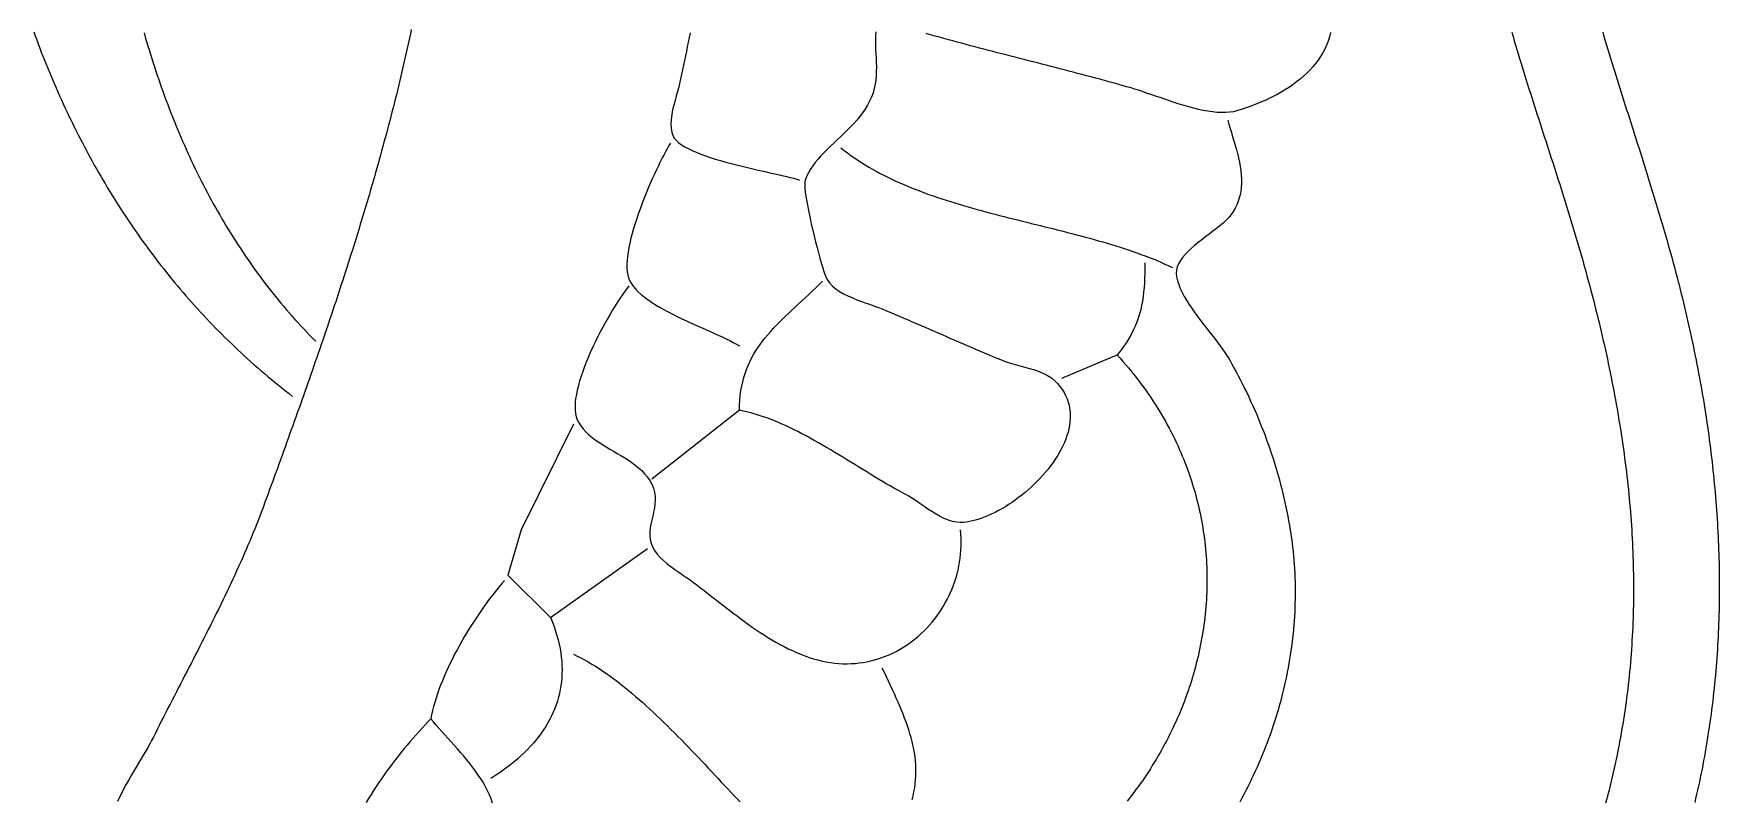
# Model space of a CAD drawing. Header units: millimetres. Extents: x 3 to 844, y 38 to 1106.
# Drawn here: x 474.9 to 840.8, y 314.8 to 481.1 of the extents above; entities that cross this region are included whole.
import ezdxf

# ---------------------------------------------------------------- set-up
doc = ezdxf.new("R2010")
doc.units = ezdxf.units.MM
doc.layers.add('0_0_0', color=3, linetype='Continuous')

msp = doc.modelspace()

# ---------------------------------------------------------------- linework, layer by layer
at = {"layer": '0_0_0'}
for points in [[(474.9, 481.52), (475.22, 480.64), (475.55, 479.76), (475.88, 478.88), (476.21, 478), (476.55, 477.12), (476.89, 476.25), (477.23, 475.38), (477.58, 474.51), (477.93, 473.64), (478.29, 472.77), (478.65, 471.91), (479.02, 471.05), (479.39, 470.18), (479.76, 469.33), (480.13, 468.47), (480.51, 467.61), (480.9, 466.76), (481.29, 465.91), (481.68, 465.06), (482.08, 464.21), (482.48, 463.37), (482.88, 462.53), (483.29, 461.69), (483.7, 460.85), (484.12, 460.01), (484.54, 459.18), (484.96, 458.35), (485.39, 457.52), (485.82, 456.69), (486.26, 455.86), (486.7, 455.04), (487.15, 454.22), (487.6, 453.4), (488.05, 452.58), (488.51, 451.77), (488.97, 450.96), (489.44, 450.15), (489.91, 449.34), (490.39, 448.54), (490.87, 447.74), (491.35, 446.94), (491.84, 446.14), (492.33, 445.35), (492.83, 444.56), (493.33, 443.77), (493.83, 442.98), (494.34, 442.19), (494.86, 441.41), (495.38, 440.63), (495.9, 439.86), (496.43, 439.08), (496.96, 438.31), (497.5, 437.54), (498.04, 436.78), (498.58, 436.01), (499.13, 435.25), (499.69, 434.5), (500.25, 433.74), (500.81, 432.99), (501.38, 432.24), (501.95, 431.49), (502.53, 430.75), (503.11, 430.01), (503.7, 429.27), (504.29, 428.54), (504.88, 427.8), (505.49, 427.08), (506.09, 426.35), (506.7, 425.63), (507.32, 424.91), (507.93, 424.19), (508.56, 423.47), (509.19, 422.76), (509.82, 422.05), (510.46, 421.35), (511.1, 420.65), (511.75, 419.95), (512.4, 419.25), (513.06, 418.56), (513.72, 417.87), (514.39, 417.19), (515.06, 416.5), (515.74, 415.82), (516.42, 415.15), (517.11, 414.47), (517.8, 413.8), (518.5, 413.14), (519.2, 412.47), (519.91, 411.81), (520.62, 411.16), (521.34, 410.5), (522.06, 409.85), (522.78, 409.21), (523.52, 408.56), (524.25, 407.92), (524.99, 407.29), (525.74, 406.66), (526.49, 406.03), (527.25, 405.4), (528.01, 404.78), (528.78, 404.16), (529.55, 403.55), (530.33, 402.93), (531.11, 402.33)], [(556.86, 482.01), (556.66, 481.06), (556.46, 480.12), (556.25, 479.18), (556.04, 478.23), (555.84, 477.29), (555.62, 476.34), (555.41, 475.4), (555.19, 474.46), (554.98, 473.52), (554.75, 472.57), (554.53, 471.63), (554.31, 470.69), (554.08, 469.75), (553.85, 468.8), (553.62, 467.86), (553.39, 466.92), (553.15, 465.98), (552.91, 465.04), (552.67, 464.1), (552.43, 463.16), (552.19, 462.22), (551.94, 461.28), (551.7, 460.34), (551.45, 459.4), (551.2, 458.46), (550.94, 457.52), (550.69, 456.58), (550.43, 455.64), (550.17, 454.7), (549.91, 453.76), (549.65, 452.82), (549.39, 451.89), (549.12, 450.95), (548.85, 450.01), (548.58, 449.07), (548.31, 448.14), (548.04, 447.2), (547.77, 446.26), (547.49, 445.32), (547.21, 444.39), (546.93, 443.45), (546.65, 442.52), (546.37, 441.58), (546.09, 440.64), (545.8, 439.71), (545.52, 438.77), (545.23, 437.84), (544.94, 436.9), (544.65, 435.97), (544.36, 435.03), (544.07, 434.1), (543.77, 433.16), (543.48, 432.23), (543.18, 431.3), (542.88, 430.36), (542.58, 429.43), (542.28, 428.5), (541.98, 427.56), (541.67, 426.63), (541.37, 425.7), (541.06, 424.77), (540.76, 423.83), (540.45, 422.9), (540.14, 421.97), (539.83, 421.04), (539.52, 420.11), (539.21, 419.18), (538.89, 418.25), (538.58, 417.31), (538.26, 416.38), (537.95, 415.45), (537.63, 414.52), (537.31, 413.59), (536.99, 412.66), (536.67, 411.73), (536.35, 410.81), (536.03, 409.88), (535.71, 408.95), (535.39, 408.02), (535.06, 407.09), (534.74, 406.16), (534.41, 405.23), (534.09, 404.31), (533.76, 403.38), (533.43, 402.45), (533.11, 401.52), (532.78, 400.6), (532.45, 399.67), (532.12, 398.74), (531.79, 397.82), (531.46, 396.89), (531.13, 395.96), (530.8, 395.04), (530.46, 394.11), (530.13, 393.19), (529.8, 392.26), (529.46, 391.34), (529.13, 390.41), (528.8, 389.49), (528.46, 388.56), (528.13, 387.64), (527.79, 386.71), (527.46, 385.79), (527.12, 384.86), (526.78, 383.94), (526.45, 383.02), (526.11, 382.09), (525.78, 381.17), (525.44, 380.25), (525.1, 379.33), (524.75, 378.39), (524.4, 377.45), (524.04, 376.51), (523.68, 375.57), (523.31, 374.64), (522.94, 373.7), (522.56, 372.77), (522.18, 371.84), (521.79, 370.91), (521.39, 369.99), (521, 369.06), (520.6, 368.14), (520.19, 367.21), (519.78, 366.29), (519.37, 365.37), (518.95, 364.45), (518.53, 363.53), (518.11, 362.61), (517.68, 361.7), (517.25, 360.78), (516.82, 359.87), (516.38, 358.96), (515.94, 358.05), (515.5, 357.14), (515.05, 356.23), (514.61, 355.32), (514.16, 354.41), (513.71, 353.5), (513.26, 352.59), (512.8, 351.69), (512.35, 350.78), (511.89, 349.88), (511.43, 348.98), (510.97, 348.07), (510.51, 347.17), (510.05, 346.27), (509.59, 345.37), (509.13, 344.47), (508.67, 343.57), (508.2, 342.67), (507.74, 341.77), (507.28, 340.87), (506.81, 339.98), (506.35, 339.08), (505.89, 338.18), (505.43, 337.28), (504.96, 336.39), (504.5, 335.49), (504.04, 334.6), (503.59, 333.7), (503.13, 332.8), (502.67, 331.91), (502.22, 331.01), (501.77, 330.12), (501.32, 329.22), (500.87, 328.33), (500.49, 327.6), (500.08, 326.84), (499.64, 326.05), (499.17, 325.24), (498.68, 324.41), (498.17, 323.55), (497.65, 322.68), (497.12, 321.79), (496.59, 320.89), (496.05, 319.97), (495.52, 319.05), (495, 318.11), (494.49, 317.17), (494, 316.23), (493.53, 315.29), (493.08, 314.35)], [(498.85, 481.3), (499.12, 480.37), (499.39, 479.44), (499.67, 478.51), (499.95, 477.58), (500.23, 476.65), (500.52, 475.73), (500.81, 474.81), (501.11, 473.89), (501.41, 472.98), (501.72, 472.06), (502.03, 471.15), (502.34, 470.24), (502.66, 469.33), (502.99, 468.43), (503.32, 467.52), (503.65, 466.62), (503.98, 465.73), (504.32, 464.83), (504.67, 463.94), (505.02, 463.05), (505.37, 462.16), (505.73, 461.28), (506.1, 460.39), (506.46, 459.51), (506.84, 458.64), (507.21, 457.76), (507.6, 456.89), (507.98, 456.03), (508.37, 455.16), (508.77, 454.3), (509.17, 453.44), (509.57, 452.58), (509.98, 451.73), (510.4, 450.88), (510.82, 450.03), (511.24, 449.19), (511.67, 448.35), (512.1, 447.51), (512.54, 446.68), (512.98, 445.84), (513.43, 445.02), (513.88, 444.19), (514.34, 443.37), (514.8, 442.55), (515.27, 441.74), (515.74, 440.93), (516.21, 440.12), (516.7, 439.32), (517.18, 438.52), (517.67, 437.72), (518.17, 436.93), (518.67, 436.14), (519.18, 435.35), (519.69, 434.57), (520.21, 433.79), (520.73, 433.02), (521.25, 432.25), (521.78, 431.48), (522.32, 430.72), (522.86, 429.96), (523.41, 429.2), (523.96, 428.45), (524.52, 427.71), (525.08, 426.96), (525.65, 426.22), (526.22, 425.49), (526.8, 424.76), (527.38, 424.03), (527.97, 423.31), (528.57, 422.59), (529.17, 421.88), (529.77, 421.17), (530.38, 420.47), (531, 419.77), (531.62, 419.07), (532.24, 418.38), (532.87, 417.69), (533.51, 417.01), (534.15, 416.33), (534.8, 415.66), (535.45, 414.99), (536.11, 414.33)], [(617.42, 481.27), (617.21, 480.27), (617, 479.27), (616.79, 478.27), (616.58, 477.27), (616.37, 476.28), (616.16, 475.28), (615.94, 474.29), (615.73, 473.29), (615.52, 472.3), (615.32, 471.31), (615.11, 470.33), (614.92, 469.49), (614.67, 468.59), (614.4, 467.63), (614.12, 466.63), (613.84, 465.61), (613.6, 464.57), (613.4, 463.53), (613.26, 462.51), (613.21, 461.51), (613.25, 460.56), (613.42, 459.67), (613.73, 458.84), (614.03, 458.36), (614.43, 457.89), (614.93, 457.44), (615.53, 456.99), (616.22, 456.56), (616.98, 456.15), (617.82, 455.74), (618.73, 455.35), (619.69, 454.97), (620.71, 454.6), (621.77, 454.24), (622.87, 453.89), (624, 453.56), (625.15, 453.23), (626.32, 452.92), (627.5, 452.61), (628.68, 452.32), (629.86, 452.03), (631.03, 451.76), (632.18, 451.5), (633.3, 451.24), (634.39, 450.99), (635.45, 450.76), (636.45, 450.53), (637.4, 450.31), (638.3, 450.09), (639.12, 449.89), (639.87, 449.7), (640.53, 449.51), (641.11, 449.33)], [(657.68, 481.49), (657.63, 480.54), (657.62, 479.6), (657.64, 478.66), (657.67, 477.71), (657.72, 476.77), (657.77, 475.83), (657.81, 474.89), (657.83, 473.94), (657.82, 473), (657.78, 472.06), (657.7, 471.11), (657.57, 470.17), (657.37, 469.22), (657.1, 468.27), (656.76, 467.33), (656.36, 466.43), (655.9, 465.56), (655.38, 464.72), (654.82, 463.9), (654.22, 463.11), (653.58, 462.34), (652.91, 461.59), (652.21, 460.86), (651.5, 460.14), (650.78, 459.43), (650.04, 458.73), (649.31, 458.03), (648.58, 457.34), (647.85, 456.66), (647.15, 455.96), (646.46, 455.27), (645.8, 454.57), (645.17, 453.86), (644.57, 453.14), (644.02, 452.41), (643.52, 451.66), (643.08, 450.89), (642.69, 450.1), (642.37, 449.29), (642.29, 448.88), (642.27, 448.31), (642.31, 447.58), (642.4, 446.73), (642.53, 445.76), (642.71, 444.69), (642.92, 443.54), (643.16, 442.32), (643.43, 441.06), (643.71, 439.77), (644.02, 438.47), (644.33, 437.17), (644.65, 435.9), (644.96, 434.66), (645.28, 433.48), (645.58, 432.37), (645.86, 431.36), (646.13, 430.45), (646.37, 429.66), (646.58, 429.02), (646.76, 428.54), (647.15, 427.73), (647.68, 426.99), (648.31, 426.31), (649.04, 425.7), (649.85, 425.13), (650.73, 424.62), (651.66, 424.15), (652.63, 423.71), (653.61, 423.31), (654.6, 422.94), (655.59, 422.59), (656.54, 422.26), (657.46, 421.94), (658.32, 421.62), (659.11, 421.32), (660.05, 420.93), (660.98, 420.54), (661.91, 420.15), (662.84, 419.75), (663.77, 419.36), (664.7, 418.96), (665.63, 418.56), (666.55, 418.16), (667.48, 417.76), (668.41, 417.36), (669.33, 416.96), (670.26, 416.56), (671.19, 416.15), (672.11, 415.75), (673.04, 415.34), (673.96, 414.94), (674.89, 414.54), (675.82, 414.14), (676.74, 413.73), (677.67, 413.33), (678.6, 412.93), (679.53, 412.54), (680.46, 412.14), (681.39, 411.74), (682.32, 411.35), (683.25, 410.96), (684.18, 410.57), (685.11, 410.19), (686, 409.86), (686.95, 409.55), (687.96, 409.27), (688.99, 408.99), (690.05, 408.71), (691.1, 408.41), (692.15, 408.09), (693.15, 407.73), (694.12, 407.33), (695.01, 406.87), (695.83, 406.34), (696.55, 405.74), (697.15, 405.12), (697.68, 404.48), (698.15, 403.83), (698.57, 403.17), (698.92, 402.5), (699.22, 401.81), (699.47, 401.11), (699.66, 400.41), (699.79, 399.7), (699.88, 398.97), (699.92, 398.25), (699.91, 397.51), (699.86, 396.78), (699.76, 396.04), (699.62, 395.29), (699.44, 394.55), (699.21, 393.81), (698.95, 393.06), (698.65, 392.32), (698.32, 391.58), (697.95, 390.84), (697.55, 390.11), (697.12, 389.39), (696.66, 388.67), (696.18, 387.95), (695.66, 387.25), (695.12, 386.56), (694.56, 385.87), (693.98, 385.2), (693.37, 384.54), (692.75, 383.89), (692.11, 383.26), (691.46, 382.64), (690.79, 382.04), (690.1, 381.46), (689.41, 380.89), (688.71, 380.35), (687.99, 379.82), (687.28, 379.32), (686.55, 378.84), (685.83, 378.38), (685.1, 377.94), (684.37, 377.54), (683.64, 377.15), (682.91, 376.8), (682.19, 376.47), (681.47, 376.17), (680.76, 375.9), (680.06, 375.66), (679.37, 375.46), (678.69, 375.29), (678.02, 375.15), (677.37, 375.05), (676.73, 374.98), (676.11, 374.95), (675.24, 375), (674.36, 375.17), (673.47, 375.45), (672.58, 375.81), (671.68, 376.25), (670.79, 376.75), (669.9, 377.3), (669.02, 377.87), (668.15, 378.46), (667.3, 379.05), (666.47, 379.62), (665.66, 380.15), (664.87, 380.64), (664.11, 381.07), (663.3, 381.51), (662.48, 381.95), (661.65, 382.42), (660.82, 382.89), (659.99, 383.37), (659.15, 383.87), (658.31, 384.37), (657.46, 384.88), (656.61, 385.4), (655.76, 385.92), (654.9, 386.45), (654.04, 386.98), (653.17, 387.51), (652.3, 388.05), (651.43, 388.58), (650.56, 389.12), (649.68, 389.65), (648.8, 390.18), (647.91, 390.71), (647.03, 391.24), (646.14, 391.75), (645.25, 392.26), (644.36, 392.77), (643.46, 393.26), (642.57, 393.75), (641.67, 394.22), (640.77, 394.68), (639.87, 395.13), (638.97, 395.56), (638.07, 395.98), (637.17, 396.39), (636.26, 396.78), (635.36, 397.15), (634.45, 397.5), (633.55, 397.83), (632.64, 398.13), (631.73, 398.42), (630.83, 398.68), (629.92, 398.92), (629.02, 399.14), (628.11, 399.33), (628.13, 400.45), (628.19, 401.53), (628.29, 402.58), (628.43, 403.59), (628.6, 404.57), (628.81, 405.51), (629.05, 406.43), (629.33, 407.32), (629.64, 408.18), (629.98, 409.02), (630.34, 409.83), (630.74, 410.63), (631.17, 411.4), (631.62, 412.15), (632.1, 412.89), (632.6, 413.61), (633.13, 414.32), (633.67, 415.02), (634.24, 415.7), (634.83, 416.38), (635.44, 417.05), (636.07, 417.71), (636.71, 418.37), (637.37, 419.03), (638.04, 419.69), (638.73, 420.35), (639.43, 421.01), (640.14, 421.67), (640.86, 422.34), (641.6, 423.02), (642.33, 423.7), (643.08, 424.4), (643.83, 425.11), (644.59, 425.83), (645.35, 426.57), (646.11, 427.33)], [(756.45, 481.36), (756.2, 480.42), (755.91, 479.51), (755.56, 478.62), (755.16, 477.77), (754.72, 476.94), (754.24, 476.13), (753.72, 475.36), (753.15, 474.61), (752.55, 473.88), (751.91, 473.18), (751.25, 472.51), (750.55, 471.86), (749.82, 471.24), (749.07, 470.64), (748.29, 470.07), (747.49, 469.52), (746.67, 468.99), (745.84, 468.48), (744.99, 468), (744.12, 467.54), (743.25, 467.1), (742.36, 466.69), (741.47, 466.29), (740.58, 465.92), (739.68, 465.57), (738.78, 465.23), (737.89, 464.92), (737, 464.63), (736.11, 464.36), (735.33, 464.17), (734.5, 464.04), (733.63, 463.98), (732.73, 463.98), (731.79, 464.03), (730.82, 464.13), (729.82, 464.27), (728.8, 464.46), (727.77, 464.68), (726.73, 464.93), (725.67, 465.21), (724.62, 465.51), (723.56, 465.83), (722.5, 466.17), (721.46, 466.51), (720.43, 466.87), (719.41, 467.22), (718.41, 467.56), (717.44, 467.9), (716.5, 468.23), (715.6, 468.54), (714.72, 468.83), (713.9, 469.09), (713.11, 469.33), (712.15, 469.6), (711.19, 469.87), (710.22, 470.14), (709.26, 470.41), (708.3, 470.67), (707.33, 470.94), (706.37, 471.2), (705.4, 471.46), (704.43, 471.72), (703.47, 471.98), (702.5, 472.23), (701.53, 472.49), (700.56, 472.74), (699.6, 472.99), (698.63, 473.25), (697.66, 473.5), (696.69, 473.75), (695.72, 474), (694.75, 474.25), (693.78, 474.5), (692.82, 474.75), (691.85, 474.99), (690.88, 475.24), (689.91, 475.49), (688.94, 475.74), (687.97, 475.99), (687, 476.24), (686.03, 476.49), (685.06, 476.74), (684.09, 476.99), (683.13, 477.24), (682.16, 477.49), (681.19, 477.74), (680.22, 477.99), (679.26, 478.25), (678.29, 478.51), (677.32, 478.76), (676.36, 479.02), (675.39, 479.28), (674.43, 479.54), (673.46, 479.81), (672.5, 480.07), (671.53, 480.34), (670.57, 480.61), (669.61, 480.88), (668.65, 481.15)], [(795.76, 481.43), (796.04, 480.49), (796.32, 479.54), (796.6, 478.6), (796.89, 477.65), (797.17, 476.71), (797.46, 475.76), (797.75, 474.82), (798.04, 473.88), (798.33, 472.94), (798.63, 471.99), (798.92, 471.05), (799.22, 470.11), (799.51, 469.17), (799.81, 468.23), (800.11, 467.28), (800.41, 466.34), (800.71, 465.4), (801.02, 464.46), (801.32, 463.52), (801.62, 462.57), (801.92, 461.63), (802.23, 460.69), (802.53, 459.75), (802.84, 458.81), (803.14, 457.86), (803.44, 456.92), (803.75, 455.97), (804.05, 455.03), (804.36, 454.09), (804.66, 453.14), (804.96, 452.19), (805.26, 451.25), (805.57, 450.3), (805.87, 449.35), (806.17, 448.4), (806.47, 447.45), (806.77, 446.5), (807.07, 445.55), (807.36, 444.6), (807.66, 443.65), (807.95, 442.7), (808.25, 441.74), (808.54, 440.79), (808.83, 439.83), (809.12, 438.87), (809.41, 437.91), (809.69, 436.95), (809.98, 435.99), (810.26, 435.03), (810.54, 434.07), (810.82, 433.1), (811.09, 432.13), (811.37, 431.17), (811.64, 430.2), (811.91, 429.23), (812.17, 428.25), (812.44, 427.28), (812.7, 426.3), (812.96, 425.33), (813.22, 424.33), (813.48, 423.34), (813.73, 422.34), (813.98, 421.35), (814.23, 420.36), (814.47, 419.37), (814.71, 418.38), (814.95, 417.39), (815.19, 416.4), (815.42, 415.41), (815.64, 414.42), (815.87, 413.43), (816.09, 412.44), (816.31, 411.46), (816.52, 410.47), (816.73, 409.49), (816.93, 408.5), (817.14, 407.52), (817.34, 406.53), (817.53, 405.55), (817.72, 404.57), (817.91, 403.58), (818.1, 402.6), (818.28, 401.62), (818.45, 400.64), (818.63, 399.66), (818.8, 398.68), (818.96, 397.7), (819.12, 396.72), (819.28, 395.74), (819.44, 394.77), (819.59, 393.79), (819.73, 392.81), (819.88, 391.84), (820.01, 390.86), (820.15, 389.89), (820.28, 388.91), (820.4, 387.94), (820.53, 386.96), (820.65, 385.99), (820.76, 385.02), (820.87, 384.05), (820.97, 383.07), (821.08, 382.1), (821.17, 381.13), (821.27, 380.16), (821.36, 379.19), (821.44, 378.22), (821.52, 377.25), (821.6, 376.28), (821.67, 375.32), (821.73, 374.35), (821.8, 373.38), (821.86, 372.41), (821.91, 371.45), (821.96, 370.48), (822, 369.51), (822.05, 368.55), (822.08, 367.58), (822.11, 366.62), (822.14, 365.65), (822.16, 364.69), (822.18, 363.73), (822.19, 362.76), (822.2, 361.8), (822.2, 360.84), (822.2, 359.87), (822.2, 358.91), (822.19, 357.95), (822.17, 356.99), (822.15, 356.03), (822.13, 355.07), (822.1, 354.11), (822.06, 353.15), (822.02, 352.19), (821.98, 351.23), (821.93, 350.27), (821.87, 349.31), (821.81, 348.35), (821.75, 347.39), (821.68, 346.43), (821.6, 345.48), (821.52, 344.52), (821.44, 343.56), (821.35, 342.6), (821.25, 341.65), (821.15, 340.69), (821.05, 339.74), (820.94, 338.78), (820.82, 337.82), (820.7, 336.87), (820.57, 335.91), (820.44, 334.96), (820.3, 334), (820.16, 333.05), (820.01, 332.09), (819.86, 331.14), (819.7, 330.18), (819.54, 329.23), (819.37, 328.28), (819.19, 327.32), (819.01, 326.37), (818.82, 325.42), (818.63, 324.46), (818.43, 323.51), (818.23, 322.56), (818.02, 321.61), (817.81, 320.65), (817.59, 319.7), (817.36, 318.75), (817.13, 317.8), (816.89, 316.84), (816.65, 315.89), (816.4, 314.94), (816.15, 313.99)], [(815.51, 481.42), (815.78, 480.49), (816.06, 479.55), (816.35, 478.62), (816.63, 477.69), (816.91, 476.75), (817.2, 475.82), (817.49, 474.89), (817.77, 473.95), (818.06, 473.02), (818.35, 472.08), (818.65, 471.15), (818.94, 470.22), (819.23, 469.28), (819.53, 468.35), (819.82, 467.41), (820.12, 466.48), (820.42, 465.54), (820.71, 464.61), (821.01, 463.67), (821.31, 462.73), (821.61, 461.8), (821.91, 460.86), (822.2, 459.92), (822.5, 458.98), (822.8, 458.04), (823.1, 457.1), (823.4, 456.16), (823.7, 455.22), (823.99, 454.27), (824.29, 453.33), (824.59, 452.39), (824.88, 451.44), (825.18, 450.5), (825.47, 449.55), (825.77, 448.6), (826.06, 447.65), (826.35, 446.7), (826.64, 445.75), (826.93, 444.8), (827.22, 443.84), (827.51, 442.89), (827.79, 441.93), (828.08, 440.98), (828.36, 440.02), (828.64, 439.06), (828.92, 438.1), (829.2, 437.13), (829.48, 436.17), (829.75, 435.2), (830.02, 434.24), (830.29, 433.27), (830.56, 432.3), (830.82, 431.33), (831.08, 430.37), (831.34, 429.41), (831.59, 428.45), (831.84, 427.49), (832.09, 426.53), (832.33, 425.57), (832.57, 424.61), (832.81, 423.65), (833.04, 422.69), (833.27, 421.73), (833.5, 420.77), (833.72, 419.81), (833.95, 418.85), (834.16, 417.89), (834.38, 416.93), (834.59, 415.97), (834.8, 415.01), (835, 414.05), (835.2, 413.09), (835.4, 412.13), (835.59, 411.17), (835.79, 410.21), (835.97, 409.25), (836.16, 408.29), (836.34, 407.33), (836.52, 406.37), (836.69, 405.41), (836.86, 404.45), (837.03, 403.49), (837.2, 402.53), (837.36, 401.57), (837.51, 400.61), (837.67, 399.65), (837.82, 398.69), (837.96, 397.73), (838.11, 396.77), (838.25, 395.81), (838.38, 394.85), (838.52, 393.89), (838.64, 392.93), (838.77, 391.98), (838.89, 391.02), (839.01, 390.06), (839.13, 389.1), (839.24, 388.14), (839.34, 387.19), (839.45, 386.23), (839.55, 385.27), (839.64, 384.32), (839.74, 383.36), (839.83, 382.4), (839.91, 381.45), (839.99, 380.49), (840.07, 379.54), (840.14, 378.58), (840.21, 377.63), (840.28, 376.67), (840.34, 375.72), (840.4, 374.77), (840.46, 373.81), (840.51, 372.86), (840.56, 371.91), (840.6, 370.96), (840.64, 370.01), (840.68, 369.06), (840.71, 368.11), (840.74, 367.16), (840.76, 366.21), (840.78, 365.26), (840.8, 364.31), (840.81, 363.36), (840.82, 362.41), (840.82, 361.47), (840.82, 360.52), (840.82, 359.57), (840.81, 358.63), (840.8, 357.68), (840.78, 356.74), (840.76, 355.8), (840.74, 354.85), (840.71, 353.91), (840.68, 352.97), (840.64, 352.03), (840.6, 351.09), (840.56, 350.15), (840.51, 349.21), (840.46, 348.27), (840.4, 347.33), (840.34, 346.4), (840.27, 345.46), (840.21, 344.52), (840.13, 343.59), (840.05, 342.65), (839.97, 341.72), (839.89, 340.79), (839.8, 339.86), (839.7, 338.93), (839.6, 337.99), (839.5, 337.07), (839.39, 336.14), (839.28, 335.21), (839.16, 334.28), (839.04, 333.35), (838.92, 332.43), (838.79, 331.5), (838.65, 330.58), (838.51, 329.66), (838.37, 328.74), (838.22, 327.81), (838.07, 326.89), (837.92, 325.97), (837.75, 325.06), (837.59, 324.14), (837.42, 323.22), (837.25, 322.31), (837.07, 321.39), (836.88, 320.48), (836.7, 319.57), (836.5, 318.65), (836.31, 317.74), (836.11, 316.83), (835.9, 315.92), (835.69, 315.02), (835.48, 314.11)], [(734.11, 462.33), (734.36, 461.43), (734.63, 460.54), (734.91, 459.63), (735.18, 458.73), (735.46, 457.81), (735.73, 456.9), (736, 455.98), (736.24, 455.06), (736.47, 454.14), (736.67, 453.22), (736.83, 452.3), (736.97, 451.38), (737.06, 450.46), (737.1, 449.54), (737.1, 448.62), (737.04, 447.71), (736.92, 446.8), (736.73, 445.89), (736.47, 444.99), (736.14, 444.1), (735.72, 443.21), (735.22, 442.33), (734.81, 441.75), (734.32, 441.17), (733.74, 440.58), (733.1, 439.99), (732.41, 439.4), (731.67, 438.8), (730.9, 438.2), (730.1, 437.59), (729.3, 436.98), (728.49, 436.36), (727.7, 435.74), (726.93, 435.11), (726.2, 434.47), (725.51, 433.82), (724.88, 433.16), (724.32, 432.5), (723.83, 431.83), (723.44, 431.14), (723.15, 430.45), (722.97, 429.75), (722.91, 429.04), (722.99, 428.31), (723.2, 427.46), (723.48, 426.61), (723.81, 425.76), (724.2, 424.91), (724.64, 424.06), (725.13, 423.22), (725.65, 422.38), (726.21, 421.54), (726.79, 420.71), (727.4, 419.88), (728.02, 419.05), (728.66, 418.23), (729.3, 417.41), (729.94, 416.6), (730.58, 415.79), (731.21, 414.99), (731.82, 414.19), (732.41, 413.41), (732.98, 412.62), (733.51, 411.85), (734.01, 411.08), (734.46, 410.33), (734.96, 409.45), (735.45, 408.56), (735.93, 407.67), (736.4, 406.78), (736.87, 405.88), (737.33, 404.98), (737.78, 404.07), (738.22, 403.16), (738.66, 402.25), (739.08, 401.33), (739.5, 400.41), (739.91, 399.48), (740.32, 398.55), (740.71, 397.62), (741.1, 396.68), (741.47, 395.74), (741.84, 394.79), (742.2, 393.85), (742.55, 392.9), (742.9, 391.94), (743.23, 390.99), (743.56, 390.03), (743.87, 389.06), (744.18, 388.1), (744.48, 387.13), (744.77, 386.16), (745.05, 385.18), (745.32, 384.21), (745.58, 383.23), (745.83, 382.25), (746.08, 381.26), (746.31, 380.28), (746.53, 379.29), (746.75, 378.3), (746.95, 377.31), (747.15, 376.32), (747.33, 375.32), (747.51, 374.32), (747.68, 373.33), (747.82, 372.39), (747.95, 371.46), (748.08, 370.52), (748.19, 369.59), (748.29, 368.65), (748.38, 367.71), (748.47, 366.77), (748.54, 365.83), (748.6, 364.89), (748.65, 363.95), (748.69, 363.01), (748.72, 362.07), (748.74, 361.13), (748.75, 360.19), (748.74, 359.25), (748.73, 358.32), (748.71, 357.38), (748.68, 356.44), (748.64, 355.5), (748.59, 354.56), (748.53, 353.62), (748.46, 352.69), (748.38, 351.75), (748.29, 350.81), (748.19, 349.88), (748.08, 348.95), (747.96, 348.01), (747.83, 347.08), (747.69, 346.15), (747.54, 345.23), (747.38, 344.3), (747.22, 343.37), (747.04, 342.45), (746.85, 341.53), (746.66, 340.61), (746.45, 339.69), (746.24, 338.77), (746.02, 337.86), (745.79, 336.94), (745.55, 336.03), (745.3, 335.12), (745.04, 334.22), (744.77, 333.32), (744.49, 332.41), (744.21, 331.52), (743.91, 330.62), (743.61, 329.73), (743.3, 328.84), (742.98, 327.95), (742.65, 327.07), (742.31, 326.19), (741.96, 325.31), (741.61, 324.43), (741.25, 323.56), (740.87, 322.69), (740.49, 321.83), (740.1, 320.97), (739.71, 320.11), (739.3, 319.26), (738.89, 318.41), (738.47, 317.56), (738.04, 316.72), (737.6, 315.88), (737.15, 315.05), (736.7, 314.22)], [(613.11, 457.33), (612.81, 456.82), (612.47, 456.24), (612.12, 455.59), (611.74, 454.89), (611.34, 454.12), (610.93, 453.31), (610.51, 452.44), (610.07, 451.53), (609.63, 450.58), (609.19, 449.6), (608.74, 448.58), (608.3, 447.54), (607.86, 446.48), (607.43, 445.4), (607, 444.31), (606.59, 443.21), (606.2, 442.1), (605.82, 441), (605.46, 439.9), (605.13, 438.81), (604.83, 437.74), (604.55, 436.68), (604.3, 435.65), (604.09, 434.64), (603.92, 433.66), (603.79, 432.72), (603.7, 431.83), (603.66, 430.97), (603.67, 430.17), (603.72, 429.42), (603.84, 428.73), (604.01, 428.1), (604.23, 427.54), (604.59, 426.91), (605.03, 426.29), (605.54, 425.68), (606.12, 425.08), (606.77, 424.49), (607.47, 423.92), (608.23, 423.35), (609.04, 422.8), (609.89, 422.25), (610.78, 421.72), (611.7, 421.2), (612.65, 420.69), (613.62, 420.18), (614.61, 419.69), (615.62, 419.2), (616.63, 418.73), (617.64, 418.26), (618.65, 417.81), (619.66, 417.36), (620.65, 416.92), (621.62, 416.49), (622.56, 416.07), (623.48, 415.65), (624.37, 415.25), (625.22, 414.85), (626.02, 414.46), (626.77, 414.07), (627.47, 413.7), (628.11, 413.33)], [(650.11, 456.33), (650.83, 455.76), (651.56, 455.2), (652.31, 454.66), (653.06, 454.13), (653.83, 453.62), (654.61, 453.12), (655.39, 452.63), (656.19, 452.15), (657, 451.68), (657.82, 451.23), (658.65, 450.78), (659.48, 450.35), (660.33, 449.93), (661.18, 449.51), (662.05, 449.11), (662.92, 448.72), (663.8, 448.33), (664.68, 447.96), (665.58, 447.59), (666.48, 447.24), (667.39, 446.89), (668.3, 446.54), (669.22, 446.21), (670.15, 445.88), (671.08, 445.56), (672.02, 445.25), (672.96, 444.94), (673.91, 444.64), (674.86, 444.35), (675.82, 444.06), (676.78, 443.77), (677.74, 443.49), (678.71, 443.22), (679.68, 442.95), (680.65, 442.68), (681.63, 442.42), (682.6, 442.16), (683.59, 441.9), (684.57, 441.65), (685.55, 441.4), (686.54, 441.15), (687.52, 440.9), (688.51, 440.65), (689.49, 440.41), (690.48, 440.16), (691.47, 439.92), (692.45, 439.68), (693.44, 439.44), (694.42, 439.19), (695.41, 438.95), (696.39, 438.71), (697.37, 438.46), (698.35, 438.21), (699.32, 437.96), (700.3, 437.71), (701.26, 437.46), (702.23, 437.21), (703.19, 436.95), (704.15, 436.69), (705.11, 436.42), (706.06, 436.15), (707.01, 435.88), (707.95, 435.6), (708.88, 435.32), (709.81, 435.03), (710.74, 434.74), (711.66, 434.44), (712.57, 434.14), (713.48, 433.83), (714.37, 433.51), (715.27, 433.19), (716.15, 432.86), (717.03, 432.52), (717.9, 432.18), (718.76, 431.82), (719.61, 431.46), (720.45, 431.09), (721.29, 430.71), (722.11, 430.33)], [(716.11, 431.33), (716.11, 430.19), (716.09, 429.09), (716.06, 428.02), (716.01, 426.97), (715.94, 425.96), (715.85, 424.96), (715.73, 423.99), (715.59, 423.03), (715.41, 422.09), (715.21, 421.17), (714.97, 420.26), (714.69, 419.36), (714.37, 418.46), (714.01, 417.57), (713.61, 416.69), (713.16, 415.8), (712.66, 414.92), (712.11, 414.03), (711.5, 413.14), (710.84, 412.24), (710.11, 411.33), (710.74, 410.63), (711.35, 409.94), (711.95, 409.24), (712.54, 408.54), (713.13, 407.84), (713.7, 407.13), (714.25, 406.42), (714.8, 405.7), (715.34, 404.99), (715.87, 404.27), (716.39, 403.55), (716.89, 402.82), (717.39, 402.09), (717.87, 401.36), (718.35, 400.63), (718.81, 399.9), (719.27, 399.16), (719.71, 398.42), (720.14, 397.68), (720.57, 396.93), (720.98, 396.19), (721.38, 395.44), (721.78, 394.69), (722.16, 393.93), (722.53, 393.18), (722.9, 392.42), (723.25, 391.66), (723.59, 390.9), (723.92, 390.14), (724.25, 389.38), (724.56, 388.61), (724.86, 387.85), (725.16, 387.08), (725.44, 386.31), (725.71, 385.54), (725.98, 384.77), (726.23, 383.99), (726.48, 383.22), (726.71, 382.44), (726.94, 381.67), (727.16, 380.89), (727.36, 380.11), (727.56, 379.33), (727.75, 378.55), (727.93, 377.77), (728.1, 376.99), (728.26, 376.2), (728.41, 375.42), (728.55, 374.64), (728.68, 373.85), (728.81, 373.07), (728.92, 372.29), (729.03, 371.5), (729.12, 370.72), (729.21, 369.93), (729.29, 369.15), (729.36, 368.36), (729.42, 367.58), (729.47, 366.79), (729.52, 366.01), (729.55, 365.22), (729.58, 364.44), (729.59, 363.65), (729.6, 362.87), (729.6, 362.09), (729.59, 361.3), (729.57, 360.52), (729.55, 359.74), (729.51, 358.96), (729.47, 358.18), (729.42, 357.4), (729.36, 356.62), (729.29, 355.84), (729.21, 355.07), (729.13, 354.29), (729.03, 353.52), (728.93, 352.74), (728.82, 351.97), (728.71, 351.2), (728.58, 350.43), (728.45, 349.66), (728.3, 348.9), (728.15, 348.13), (728, 347.37), (727.83, 346.61), (727.66, 345.85), (727.48, 345.09), (727.29, 344.34), (727.09, 343.58), (726.88, 342.83), (726.67, 342.08), (726.45, 341.33), (726.22, 340.58), (725.99, 339.84), (725.75, 339.1), (725.49, 338.36), (725.24, 337.62), (724.97, 336.89), (724.7, 336.16), (724.42, 335.43), (724.13, 334.7), (723.84, 333.98), (723.53, 333.26), (723.22, 332.54), (722.91, 331.82), (722.58, 331.11), (722.25, 330.4), (721.91, 329.69), (721.57, 328.99), (721.22, 328.29), (720.86, 327.59), (720.49, 326.9), (720.12, 326.21), (719.74, 325.52), (719.35, 324.84), (718.96, 324.16), (718.56, 323.48), (718.15, 322.81), (717.74, 322.14), (717.32, 321.47), (716.89, 320.81), (716.46, 320.15), (716.02, 319.5), (715.57, 318.85), (715.12, 318.2), (714.66, 317.56), (714.19, 316.92), (713.72, 316.29), (713.24, 315.66), (712.75, 315.04), (712.26, 314.42)], [(604.11, 426.33), (603.75, 425.86), (603.35, 425.34), (602.93, 424.74), (602.48, 424.09), (602, 423.38), (601.51, 422.62), (601.01, 421.82), (600.49, 420.97), (599.96, 420.08), (599.43, 419.15), (598.89, 418.19), (598.36, 417.21), (597.82, 416.2), (597.3, 415.17), (596.79, 414.13), (596.28, 413.07), (595.8, 412.01), (595.33, 410.94), (594.89, 409.88), (594.47, 408.82), (594.09, 407.77), (593.73, 406.73), (593.41, 405.7), (593.13, 404.7), (592.89, 403.72), (592.7, 402.78), (592.55, 401.86), (592.46, 400.98), (592.42, 400.14), (592.44, 399.35), (592.52, 398.61), (592.66, 397.91), (592.87, 397.28), (593.16, 396.71), (593.64, 395.96), (594.18, 395.27), (594.78, 394.62), (595.42, 394.01), (596.1, 393.43), (596.82, 392.89), (597.57, 392.36), (598.35, 391.86), (599.14, 391.38), (599.95, 390.9), (600.76, 390.43), (601.58, 389.95), (602.39, 389.48), (603.2, 388.99), (603.99, 388.48), (604.75, 387.96), (605.5, 387.41), (606.21, 386.83), (606.88, 386.21), (607.51, 385.55), (608.09, 384.85), (608.62, 384.1), (609.08, 383.29), (609.45, 382.43), (609.69, 381.56), (609.8, 380.69), (609.82, 379.82), (609.75, 378.95), (609.63, 378.07), (609.46, 377.2), (609.27, 376.33), (609.08, 375.47), (608.9, 374.61), (608.76, 373.76), (608.67, 372.91), (608.65, 372.07), (608.73, 371.25), (608.92, 370.43), (609.23, 369.63), (609.69, 368.83), (610.25, 368.07), (610.9, 367.35), (611.62, 366.66), (612.4, 365.99), (613.22, 365.36), (614.06, 364.74), (614.92, 364.15), (615.77, 363.58), (616.59, 363.03), (617.38, 362.48), (618.11, 361.95), (618.88, 361.38), (619.64, 360.79), (620.42, 360.19), (621.19, 359.59), (621.98, 358.98), (622.76, 358.36), (623.55, 357.74), (624.35, 357.12), (625.15, 356.5), (625.95, 355.88), (626.77, 355.26), (627.58, 354.64), (628.4, 354.03), (629.23, 353.42), (630.06, 352.82), (630.9, 352.23), (631.74, 351.65), (632.59, 351.08), (633.44, 350.53), (634.3, 349.99), (635.17, 349.46), (636.04, 348.95), (636.92, 348.46), (637.81, 347.99), (638.7, 347.54), (639.59, 347.11), (640.5, 346.71), (641.41, 346.33), (642.32, 345.97), (643.25, 345.65), (644.18, 345.35), (645.11, 345.09), (646.04, 344.86), (646.96, 344.67), (647.87, 344.52), (648.78, 344.41), (649.69, 344.33), (650.58, 344.28), (651.47, 344.27), (652.35, 344.29), (653.22, 344.35), (654.08, 344.44), (654.94, 344.56), (655.78, 344.71), (656.62, 344.89), (657.44, 345.1), (658.25, 345.34), (659.05, 345.61), (659.84, 345.91), (660.62, 346.23), (661.38, 346.59), (662.13, 346.96), (662.87, 347.37), (663.59, 347.79), (664.29, 348.25), (664.99, 348.72), (665.66, 349.22), (666.32, 349.74), (666.96, 350.28), (667.59, 350.84), (668.19, 351.42), (668.78, 352.03), (669.35, 352.65), (669.91, 353.29), (670.44, 353.94), (670.95, 354.62), (671.44, 355.31), (671.91, 356.01), (672.36, 356.73), (672.79, 357.47), (673.19, 358.22), (673.57, 358.98), (673.93, 359.76), (674.27, 360.54), (674.58, 361.34), (674.86, 362.15), (675.12, 362.97), (675.36, 363.79), (675.57, 364.63), (675.75, 365.48), (675.9, 366.33), (676.03, 367.18), (676.13, 368.05), (676.2, 368.92), (676.24, 369.79), (676.26, 370.67), (676.24, 371.55), (676.19, 372.44), (676.11, 373.33)], [(698.11, 406.33), (710.11, 411.33)], [(628.11, 399.33), (609.11, 384.33)], [(592.11, 396.33), (580.69, 373.33), (577.82, 363.5), (587.11, 354.33), (608.11, 369.33)], [(577.11, 362.33), (576.53, 361.67), (575.94, 360.98), (575.35, 360.26), (574.76, 359.52), (574.17, 358.76), (573.57, 357.98), (572.98, 357.17), (572.38, 356.34), (571.79, 355.5), (571.21, 354.63), (570.63, 353.76), (570.05, 352.86), (569.48, 351.96), (568.92, 351.04), (568.37, 350.12), (567.83, 349.18), (567.3, 348.24), (566.79, 347.28), (566.28, 346.33), (565.8, 345.37), (565.32, 344.41), (564.87, 343.45), (564.43, 342.49), (564.01, 341.53), (563.61, 340.57), (563.24, 339.62), (562.88, 338.67), (562.55, 337.73), (562.24, 336.8), (561.96, 335.88), (561.71, 334.97), (561.48, 334.08), (561.28, 333.19), (561.11, 332.33)], [(587.11, 354.33), (587.51, 353.33), (587.87, 352.35), (588.2, 351.38), (588.49, 350.41), (588.75, 349.45), (588.97, 348.51), (589.16, 347.57), (589.31, 346.63), (589.43, 345.71), (589.52, 344.8), (589.57, 343.89), (589.59, 343), (589.58, 342.11), (589.53, 341.24), (589.45, 340.37), (589.34, 339.51), (589.2, 338.66), (589.02, 337.82), (588.82, 336.99), (588.58, 336.16), (588.31, 335.35), (588.01, 334.55), (587.68, 333.75), (587.32, 332.97), (586.93, 332.2), (586.51, 331.43), (586.06, 330.67), (585.59, 329.93), (585.08, 329.19), (584.54, 328.46), (583.97, 327.75), (583.38, 327.04), (582.76, 326.34), (582.11, 325.65), (581.43, 324.98), (580.72, 324.31), (579.99, 323.65), (579.23, 323), (578.44, 322.36), (577.63, 321.74), (576.79, 321.12), (575.92, 320.51), (575.03, 319.91), (574.11, 319.33)], [(592.11, 346.33), (592.91, 345.95), (593.7, 345.54), (594.49, 345.11), (595.28, 344.67), (596.08, 344.2), (596.87, 343.71), (597.66, 343.2), (598.45, 342.67), (599.24, 342.12), (600.03, 341.56), (600.82, 340.98), (601.61, 340.38), (602.4, 339.77), (603.19, 339.14), (603.97, 338.5), (604.76, 337.85), (605.54, 337.18), (606.32, 336.51), (607.1, 335.82), (607.87, 335.12), (608.65, 334.41), (609.42, 333.69), (610.19, 332.97), (610.96, 332.23), (611.72, 331.49), (612.48, 330.75), (613.24, 330), (614, 329.24), (614.75, 328.48), (615.5, 327.72), (616.24, 326.95), (616.99, 326.19), (617.72, 325.42), (618.46, 324.65), (619.19, 323.88), (619.91, 323.12), (620.64, 322.35), (621.35, 321.59), (622.07, 320.83), (622.77, 320.07), (623.48, 319.32), (624.17, 318.58), (624.87, 317.84), (625.56, 317.11), (626.24, 316.38), (626.91, 315.67), (627.59, 314.96), (628.25, 314.26)], [(665.58, 314.73), (665.81, 315.61), (665.99, 316.48), (666.15, 317.35), (666.26, 318.21), (666.35, 319.06), (666.4, 319.91), (666.42, 320.75), (666.42, 321.59), (666.38, 322.42), (666.31, 323.26), (666.22, 324.09), (666.1, 324.92), (665.95, 325.75), (665.78, 326.58), (665.58, 327.41), (665.37, 328.24), (665.13, 329.08), (664.87, 329.91), (664.59, 330.76), (664.29, 331.6), (663.97, 332.45), (663.64, 333.31), (663.29, 334.17), (662.92, 335.05), (662.54, 335.92), (662.15, 336.81), (661.74, 337.71), (661.33, 338.62), (660.9, 339.53), (660.47, 340.46), (660.02, 341.4), (659.57, 342.36), (659.11, 343.33)], [(574.46, 314.02), (574.18, 314.91), (573.83, 315.79), (573.44, 316.66), (573, 317.53), (572.51, 318.39), (571.99, 319.25), (571.42, 320.1), (570.83, 320.94), (570.21, 321.77), (569.57, 322.59), (568.91, 323.4), (568.24, 324.21), (567.56, 325), (566.87, 325.79), (566.18, 326.56), (565.49, 327.32), (564.81, 328.07), (564.14, 328.81), (563.49, 329.54), (562.85, 330.26), (562.24, 330.96), (561.66, 331.65), (561.11, 332.33), (560.48, 331.66), (559.85, 330.98), (559.21, 330.29), (558.57, 329.58), (557.92, 328.85), (557.28, 328.11), (556.63, 327.36), (555.98, 326.6), (555.34, 325.83), (554.7, 325.04), (554.06, 324.25), (553.43, 323.44), (552.81, 322.63), (552.19, 321.81), (551.57, 320.98), (550.97, 320.14), (550.38, 319.29), (549.8, 318.44), (549.23, 317.58), (548.68, 316.72), (548.13, 315.86), (547.61, 314.98), (547.1, 314.11)]]:
    msp.add_lwpolyline(points, dxfattribs=at)

doc.saveas('drawing.dxf')
